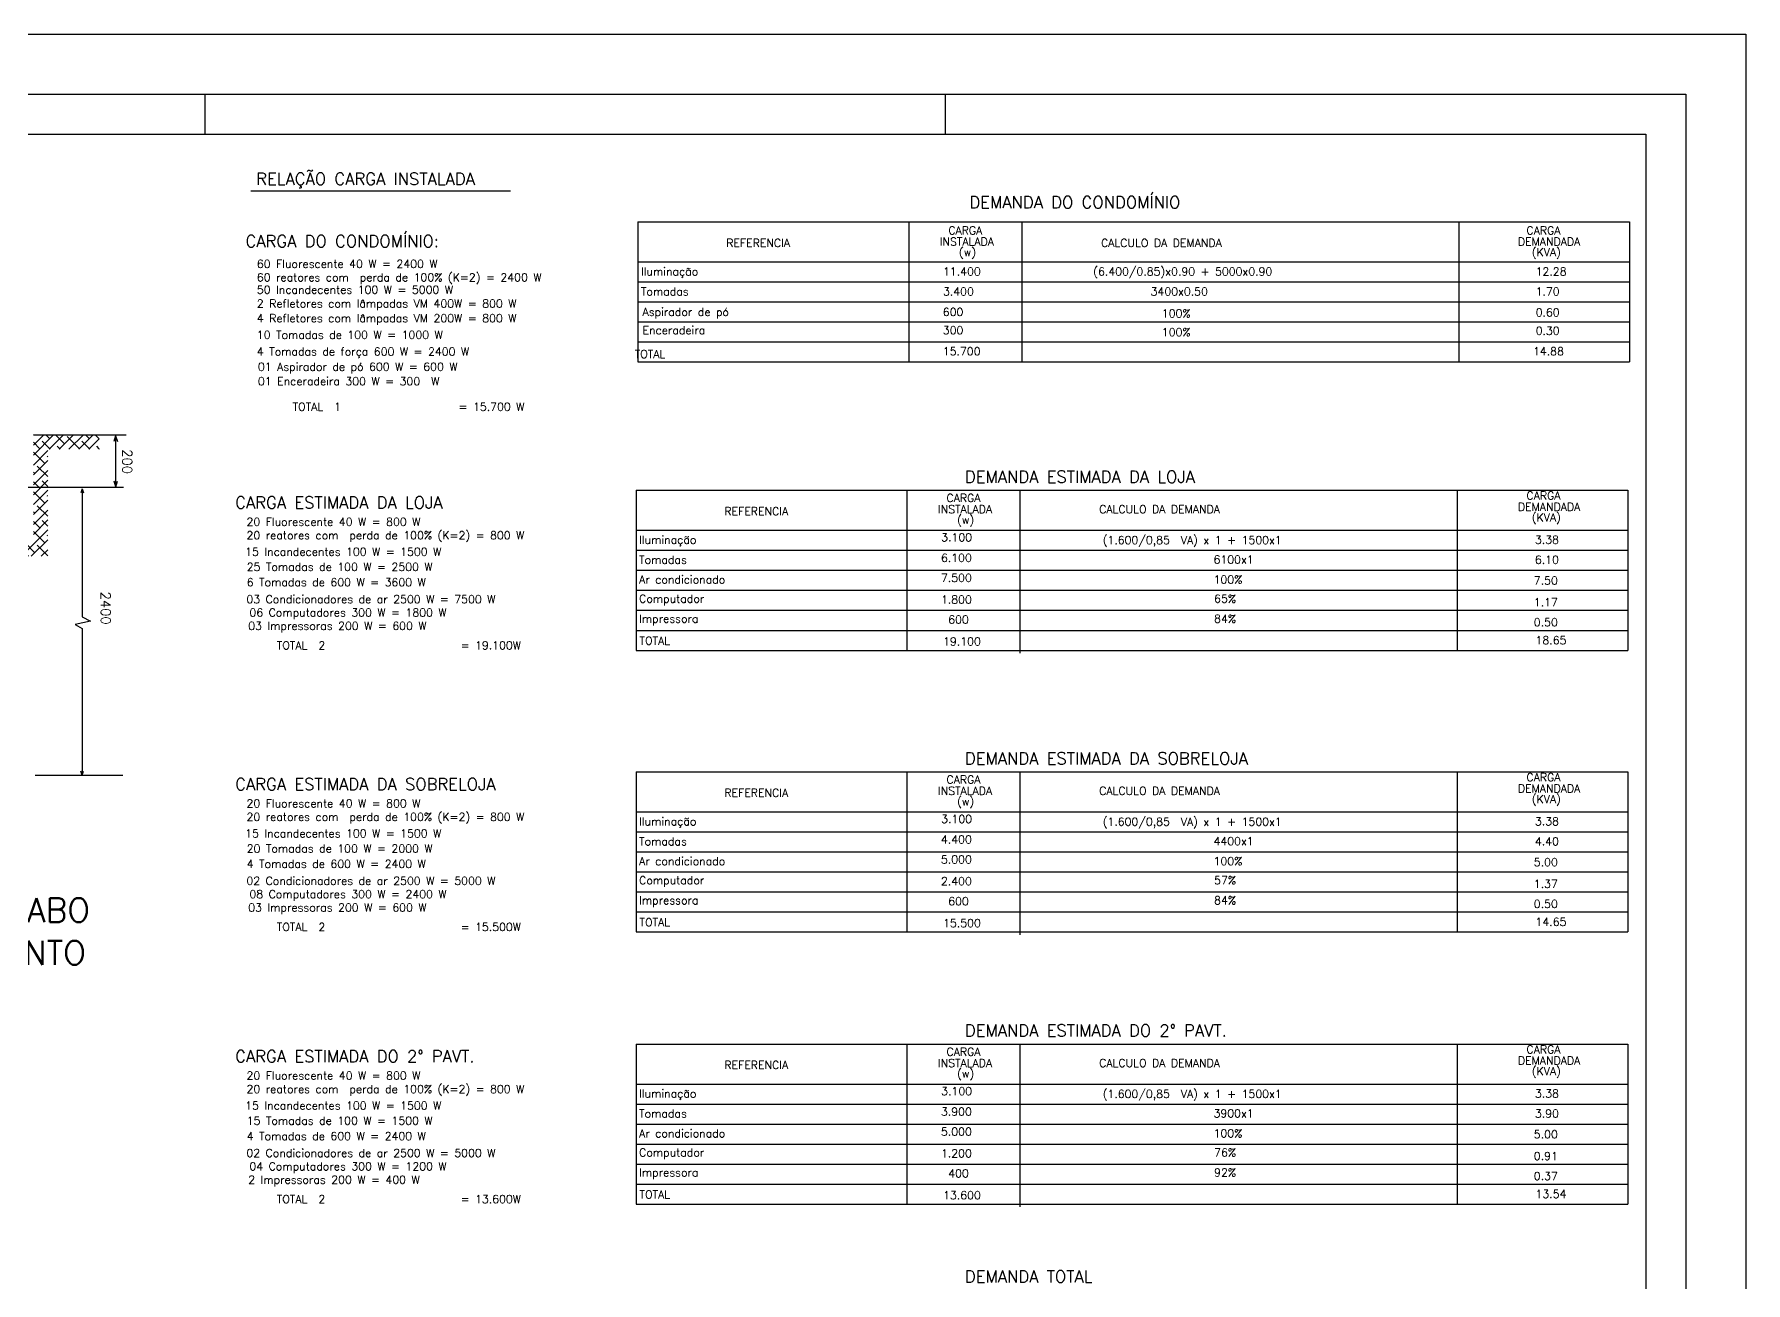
# Model space of a CAD drawing. Extents: x 35 to 221, y -13 to 45.
# Drawn here: x 115.74 to 137.12, y 29.84 to 45.44 of the extents above; entities that cross this region are included whole.
import ezdxf

# ---------------------------------------------------------------- set-up
doc = ezdxf.new("R2010")
doc.units = 0
doc.header["$LTSCALE"] = 0.5
doc.header["$MEASUREMENT"] = 0
doc.layers.get('0').update_dxf_attribs({"linetype": 'CONTINUOUS'})
for name, color, linetype in [('FORMATO', 2, 'CONTINUOUS'), ('LIN', 1, 'CONTINUOUS'), ('NOTAS', 3, 'CONTINUOUS'), ('TEXT_MEDICAO', 2, 'CONTINUOUS'), ('TEXTO', 4, 'CONTINUOUS'), ('TITULOS', 6, 'CONTINUOUS')]:
    doc.layers.add(name, color=color, linetype=linetype)
doc.styles.add('ROMANS', font='romans.shx')

# ---------------------------------------------------------------- blocks, each defined once
blk = doc.blocks.new('A1')
at = {"layer": 'FORMATO', "color": 1}
for p, q in [((-42.8, 30.45), (0.75, 30.45)), ((0.75, 30.45), (0.75, -0.75)), ((-18.5, 29.7), (-18.5, 29.2)), ((-9.25, 29.7), (-9.25, 29.2))]:
    blk.add_line(p, q, dxfattribs=at)
at = {"layer": 'FORMATO'}
for p, q in [((-41.3, 29.7), (0, 29.7)), ((0, 29.7), (0, 0))]:
    blk.add_line(p, q, dxfattribs=at)
at = {"layer": 'FORMATO', "color": 8}
for p, q in [((-40.8, 29.2), (-0.5, 29.2)), ((-0.5, 29.2), (-0.5, 0.5))]:
    blk.add_line(p, q, dxfattribs=at)
blk = doc.blocks.new('A1_50')
at = {"layer": 'FORMATO'}
blk.add_blockref('A1', (57.821, 13.702), dxfattribs=at)
blk = doc.blocks.new('*X17')
at = {"color": 0}
for p, q in [((279.702, 232.432), (279.834, 232.564)), ((279.702, 232.556), (279.71, 232.564)), ((279.723, 232.453), (279.702, 232.473)), ((279.908, 232.391), (279.754, 232.545)), ((279.777, 232.384), (279.957, 232.564)), ((279.901, 232.384), (280.081, 232.564)), ((280.039, 232.384), (279.939, 232.483)), ((280.032, 232.514), (279.983, 232.564)), ((280.025, 232.384), (280.205, 232.564)), ((280.218, 232.453), (280.106, 232.564)), ((280.149, 232.384), (280.329, 232.564)), ((280.403, 232.391), (280.249, 232.545)), ((280.272, 232.384), (280.452, 232.564)), ((280.331, 232.319), (280.511, 232.499)), ((280.511, 232.406), (280.434, 232.483)), ((280.511, 232.53), (280.478, 232.564)), ((281.808, 232.558), (281.814, 232.564)), ((281.808, 232.434), (281.937, 232.564)), ((281.808, 232.311), (282.061, 232.564)), ((281.888, 232.391), (281.808, 232.471)), ((282.019, 232.384), (281.919, 232.483)), ((282.012, 232.514), (281.963, 232.564)), ((282.005, 232.384), (282.185, 232.564)), ((282.197, 232.453), (282.086, 232.564)), ((282.129, 232.384), (282.309, 232.564)), ((282.383, 232.391), (282.228, 232.545)), ((282.252, 232.384), (282.432, 232.564)), ((282.376, 232.384), (282.556, 232.564)), ((282.514, 232.384), (282.414, 232.483)), ((282.507, 232.514), (282.458, 232.564)), ((282.5, 232.384), (282.631, 232.515)), ((282.631, 232.514), (282.581, 232.564)), ((280.163, 232.384), (280.125, 232.422)), ((280.331, 232.195), (280.511, 232.375)), ((280.465, 232.205), (280.331, 232.339)), ((280.331, 232.071), (280.511, 232.251)), ((280.511, 232.283), (280.496, 232.298)), ((281.808, 232.187), (281.988, 232.367)), ((281.95, 232.205), (281.808, 232.347)), ((281.808, 232.063), (281.988, 232.243)), ((281.988, 232.291), (281.981, 232.298)), ((282.143, 232.384), (282.105, 232.422)), ((282.631, 232.39), (282.6, 232.422)), ((282.624, 232.384), (282.631, 232.391)), ((280.331, 231.947), (280.511, 232.127)), ((280.341, 232.081), (280.331, 232.091)), ((280.331, 231.824), (280.511, 232.004)), ((280.511, 232.035), (280.372, 232.174)), ((281.808, 231.939), (281.988, 232.119)), ((281.826, 232.081), (281.808, 232.099)), ((281.988, 232.043), (281.857, 232.174)), ((280.403, 231.896), (280.331, 231.968)), ((280.331, 231.7), (280.511, 231.88)), ((280.465, 231.71), (280.331, 231.844)), ((280.511, 231.911), (280.434, 231.988)), ((280.511, 231.788), (280.496, 231.803)), ((281.808, 231.816), (281.988, 231.996)), ((281.888, 231.896), (281.808, 231.976)), ((281.808, 231.692), (281.988, 231.872)), ((281.95, 231.71), (281.808, 231.852)), ((281.988, 231.919), (281.919, 231.988)), ((281.988, 231.796), (281.981, 231.803)), ((280.331, 231.576), (280.511, 231.756)), ((280.331, 231.452), (280.511, 231.632)), ((280.341, 231.586), (280.331, 231.596)), ((280.511, 231.54), (280.372, 231.679)), ((281.808, 231.568), (281.988, 231.748)), ((281.808, 231.444), (281.988, 231.624)), ((281.826, 231.586), (281.808, 231.604)), ((281.988, 231.548), (281.857, 231.679)), ((280.331, 231.329), (280.511, 231.509)), ((280.403, 231.401), (280.331, 231.473)), ((280.331, 231.205), (280.511, 231.385)), ((280.511, 231.416), (280.434, 231.494)), ((281.658, 231.047), (281.988, 231.377)), ((281.808, 231.321), (281.988, 231.501)), ((281.888, 231.401), (281.808, 231.481)), ((281.95, 231.215), (281.808, 231.357)), ((281.988, 231.424), (281.919, 231.494)), ((280.465, 231.215), (280.331, 231.349)), ((280.331, 231.081), (280.511, 231.261)), ((280.51, 231.047), (280.372, 231.184)), ((280.421, 231.047), (280.601, 231.227)), ((280.511, 231.293), (280.496, 231.308)), ((280.544, 231.047), (280.724, 231.227)), ((280.651, 231.153), (280.577, 231.227)), ((280.668, 231.047), (280.848, 231.227)), ((280.836, 231.091), (280.701, 231.227)), ((280.792, 231.047), (280.972, 231.227)), ((281.005, 231.047), (280.867, 231.184)), ((280.916, 231.047), (281.096, 231.227)), ((280.96, 231.215), (280.948, 231.227)), ((281.039, 231.047), (281.219, 231.227)), ((281.146, 231.153), (281.072, 231.227)), ((281.163, 231.047), (281.343, 231.227)), ((281.331, 231.091), (281.196, 231.227)), ((281.287, 231.047), (281.467, 231.227)), ((281.5, 231.047), (281.362, 231.184)), ((281.41, 231.047), (281.59, 231.227)), ((281.455, 231.215), (281.443, 231.227)), ((281.534, 231.047), (281.714, 231.227)), ((281.641, 231.153), (281.567, 231.227)), ((281.826, 231.091), (281.691, 231.227)), ((281.782, 231.047), (281.988, 231.253)), ((281.988, 231.053), (281.857, 231.184)), ((281.988, 231.301), (281.981, 231.308)), ((280.341, 231.091), (280.331, 231.102)), ((280.633, 231.047), (280.558, 231.122)), ((280.757, 231.047), (280.743, 231.06)), ((281.128, 231.047), (281.053, 231.122)), ((281.252, 231.047), (281.238, 231.06)), ((281.623, 231.047), (281.548, 231.122)), ((281.747, 231.047), (281.733, 231.06)), ((281.905, 231.047), (281.988, 231.129))]:
    blk.add_line(p, q, dxfattribs=at)

msp = doc.modelspace()

# ---------------------------------------------------------------- linework, layer by layer
at = {"layer": 'LIN', "color": 3}
msp.add_line((115.729987, 40.435455), (116.8875016, 40.435455), dxfattribs=at)
at = {"layer": 'LIN'}
for p, q in [((116.7566063, 40.4217234), (116.7340762, 40.3513965)), ((116.7566063, 40.4217234), (116.7566063, 40.0753005)), ((116.7566063, 40.4217234), (116.7791363, 40.3513965)), ((116.7595375, 39.7870702), (116.7595375, 40.0753005)), ((115.5642506, 39.7801638), (116.8563361, 39.7801638)), ((116.7595375, 39.7870702), (116.7370075, 39.8573971)), ((116.7595375, 39.7870702), (116.7820676, 39.8573971)), ((116.3387113, 39.7596369), (116.3236912, 39.7127523)), ((116.3387113, 39.7596369), (116.3387113, 38.1622552)), ((116.3387113, 39.7596369), (116.3537313, 39.7127523)), ((116.4441085, 38.1097351), (116.2512492, 38.0677188)), ((116.2512492, 38.0677188), (116.3387113, 38.0187001)), ((116.3387113, 38.1622552), (116.4441085, 38.1097351)), ((116.3387113, 38.0187001), (116.3387113, 36.1860816)), ((115.7504472, 36.1824405), (116.8486917, 36.1824405)), ((116.3387113, 36.1860816), (116.3236912, 36.2329662)), ((116.3387113, 36.1860816), (116.3537313, 36.2329662))]:
    msp.add_line(p, q, dxfattribs=at)
at = {"layer": 'NOTAS', "color": 5}
msp.add_line((118.445697, 43.4853009), (121.6904621, 43.4853009), dxfattribs=at)
at = {"layer": 'NOTAS'}
for p, q in [((123.2824211, 43.0988566), (135.6709675, 43.0988566)), ((123.2824211, 43.0988566), (123.2824211, 41.3488566)), ((126.6659591, 43.0988566), (126.6659591, 41.3488566)), ((128.0779872, 43.0988566), (128.0779872, 41.3488566)), ((133.5396048, 43.0988566), (133.5396048, 41.3488566)), ((135.6709675, 43.0988566), (135.6709675, 41.3488566)), ((123.2824211, 42.5988566), (135.6709675, 42.5988566)), ((123.2824211, 41.3488566), (135.6709675, 41.3488566)), ((123.2594907, 39.7436354), (135.6480371, 39.7436354)), ((123.2594907, 39.7436354), (123.2594907, 37.7436354)), ((126.6430287, 39.7436354), (126.6430287, 37.7436354)), ((128.0550568, 39.7436354), (128.0550568, 37.7099265)), ((133.5166744, 39.7436354), (133.5166744, 37.7436354)), ((135.6480371, 39.7436354), (135.6480371, 37.7436354)), ((123.2594907, 39.2436354), (135.6480371, 39.2436354)), ((123.2594907, 37.9936354), (135.6480371, 37.9936354)), ((123.2594907, 37.7436354), (135.6480371, 37.7436354)), ((123.2594907, 36.2255217), (135.6480371, 36.2255217)), ((123.2594907, 36.2255217), (123.2594907, 34.2255217)), ((126.6430287, 36.2255217), (126.6430287, 34.2255217)), ((128.0550568, 36.2255217), (128.0550568, 34.1918128)), ((133.5166744, 36.2255217), (133.5166744, 34.2255217)), ((135.6480371, 36.2255217), (135.6480371, 34.2255217)), ((123.2594907, 35.7255217), (135.6480371, 35.7255217)), ((123.2594907, 34.4755217), (135.6480371, 34.4755217)), ((123.2594907, 34.2255217), (135.6480371, 34.2255217)), ((123.2594907, 32.8254678), (135.6480371, 32.8254678)), ((123.2594907, 32.8254678), (123.2594907, 30.8254678)), ((126.6430287, 32.8254678), (126.6430287, 30.8254678)), ((128.0550568, 32.8254678), (128.0550568, 30.7917589)), ((133.5166744, 32.8254678), (133.5166744, 30.8254678)), ((135.6480371, 32.8254678), (135.6480371, 30.8254678)), ((123.2594907, 32.3254678), (135.6480371, 32.3254678)), ((123.2594907, 31.0754678), (135.6480371, 31.0754678)), ((123.2594907, 30.8254678), (135.6480371, 30.8254678))]:
    msp.add_line(p, q, dxfattribs=at)
at = {"layer": 'NOTAS', "color": 2}
for p, q in [((123.2824211, 42.3488566), (135.6709675, 42.3488566)), ((123.2824211, 42.0988566), (135.6709675, 42.0988566)), ((123.2824211, 41.8488566), (133.5396048, 41.8488566)), ((133.5396048, 41.8488566), (135.6709675, 41.8488566)), ((123.2824211, 41.5988566), (135.6709675, 41.5988566)), ((123.2594907, 38.9936354), (135.6480371, 38.9936354)), ((123.2594907, 38.7436354), (135.6480371, 38.7436354)), ((123.2594907, 38.4936354), (135.6480371, 38.4936354)), ((123.2594907, 38.2436354), (135.6480371, 38.2436354)), ((123.2594907, 37.9936354), (135.6480371, 37.9936354)), ((123.2594907, 37.9936354), (135.6480371, 37.9936354)), ((123.2594907, 37.9936354), (135.6480371, 37.9936354)), ((123.2594907, 35.4755217), (135.6480371, 35.4755217)), ((123.2594907, 35.2255217), (135.6480371, 35.2255217)), ((123.2594907, 34.9755217), (135.6480371, 34.9755217)), ((123.2594907, 34.7255217), (135.6480371, 34.7255217)), ((123.2594907, 34.4755217), (135.6480371, 34.4755217)), ((123.2594907, 34.4755217), (135.6480371, 34.4755217)), ((123.2594907, 34.4755217), (135.6480371, 34.4755217)), ((123.2594907, 32.0754678), (135.6480371, 32.0754678)), ((123.2594907, 31.8254678), (135.6480371, 31.8254678)), ((123.2594907, 31.5754678), (135.6480371, 31.5754678)), ((123.2594907, 31.3254678), (135.6480371, 31.3254678)), ((123.2594907, 31.0754678), (135.6480371, 31.0754678)), ((123.2594907, 31.0754678), (135.6480371, 31.0754678)), ((123.2594907, 31.0754678), (135.6480371, 31.0754678))]:
    msp.add_line(p, q, dxfattribs=at)

# ---------------------------------------------------------------- block references
msp.add_blockref('A1_50', (78.5511551, 1.2881592))
at = {"layer": 'LIN', "color": 2}
msp.add_blockref('*X17', (-166.0781362, -192.1281856), dxfattribs=at)

# ---------------------------------------------------------------- texts
at = {"layer": 'NOTAS', "color": 2, "style": 'ROMANS'}
for s, p in [('25 Tomadas de 100 W = 2500 W', (118.3950319, 38.7360926)), ('6 Tomadas de 600 W = 3600 W', (118.3950319, 38.5442476)), ('03 Condicionadores de ar 2500 W = 7500 W', (118.3910518, 38.3324409)), ('03 Impressoras 200 W = 600 W', (118.4136527, 37.9991075)), ('06 Computadores 300 W = 1800 W', (118.428664, 38.1657742)), ('20 Tomadas de 100 W = 2000 W', (118.3950319, 35.2179789)), ('4 Tomadas de 600 W = 2400 W', (118.3950319, 35.0261339)), ('02 Condicionadores de ar 2500 W = 5000 W', (118.3910518, 34.8143272)), ('08 Computadores 300 W = 2400 W', (118.428664, 34.6476605)), ('03 Impressoras 200 W = 600 W', (118.4136527, 34.4809938)), ('15 Tomadas de 100 W = 1500 W', (118.3950319, 31.8179251)), ('4 Tomadas de 600 W = 2400 W', (118.3950319, 31.62608)), ('02 Condicionadores de ar 2500 W = 5000 W', (118.3910518, 31.4142733)), ('04 Computadores 300 W = 1200 W', (118.428664, 31.2476066)), ('2 Impressoras 200 W = 400 W', (118.4136527, 31.08094))]:
    msp.add_text(s, height=0.1, dxfattribs=at).set_placement(p)
at = {"layer": 'NOTAS', "color": 5, "style": 'ROMANS'}
for s, p in [('      TOTAL  2                      = 19.100W', (118.3235931, 37.7562155)), ('19.100', (127.094586, 37.8049962)), ('18.65', (134.4959697, 37.8204275)), ('      TOTAL  2                      = 15.500W', (118.3235931, 34.2381018)), ('15.500', (127.094586, 34.2868825)), ('14.65', (134.4959697, 34.3023138)), ('      TOTAL  2                      = 13.600W', (118.3235931, 30.8380479)), ('13.600', (127.094586, 30.8868286)), ('13.54', (134.4959697, 30.9022599))]:
    msp.add_text(s, height=0.1, dxfattribs=at).set_placement(p)
at = {"layer": 'TEXT_MEDICAO', "color": 3, "style": 'ROMANS'}
for s, p in [('CARGA', (127.1602139, 42.9396495)), ('CARGA', (134.3828298, 42.9396495)), ('REFERENCIA', (124.3854577, 42.7829639)), ('INSTALADA', (127.0528575, 42.799457)), ('(w)', (127.2923456, 42.6675111)), ('CALCULO DA DEMANDA', (129.0678584, 42.7829639)), ('DEMANDADA', (134.2754735, 42.799457)), ('(KVA)', (134.4488957, 42.6675111)), ('CARGA', (127.1372835, 39.5969936)), ('DEMANDADA', (134.2754735, 39.4866795)), ('CARGA', (134.3828298, 39.626872)), ('REFERENCIA', (124.3625273, 39.4320611)), ('INSTALADA', (127.0299271, 39.4568012)), ('(w)', (127.2694152, 39.3248552)), ('CALCULO DA DEMANDA', (129.044928, 39.4568012)), ('(KVA)', (134.4488957, 39.3547336)), ('CARGA', (127.1372835, 36.0788799)), ('CARGA', (134.3828298, 36.1087583)), ('REFERENCIA', (124.3625273, 35.9139474)), ('INSTALADA', (127.0299271, 35.9386875)), ('(w)', (127.2694152, 35.8067415)), ('CALCULO DA DEMANDA', (129.044928, 35.9386875)), ('DEMANDADA', (134.2754735, 35.9685658)), ('(KVA)', (134.4488957, 35.8366199)), ('CARGA', (127.1372835, 32.678826)), ('CARGA', (134.3828298, 32.7087044)), ('REFERENCIA', (124.3625273, 32.5138936)), ('INSTALADA', (127.0299271, 32.5386336)), ('(w)', (127.2694152, 32.4066877)), ('CALCULO DA DEMANDA', (129.044928, 32.5386336)), ('DEMANDADA', (134.2754735, 32.5685119)), ('(KVA)', (134.4488957, 32.436566))]:
    msp.add_text(s, height=0.1, dxfattribs=at).set_placement(p)
at = {"layer": 'TEXT_MEDICAO', "style": 'ROMANS'}
for s, p in [('60 Fluorescente 40 W = 2400 W', (118.5213904, 42.5215421)), ('60 reatores com  perda de 100% (K=2) = 2400 W', (118.5213904, 42.3531225)), ('Iluminação ', (123.3201496, 42.4263992)), ('11.400', (127.0935868, 42.4263992)), ('(6.400/0.85)x0.90 + 5000x0.90', (128.9704394, 42.4263992)), ('12.28', (134.4974794, 42.4263992)), ('50 Incandecentes 100 W = 5000 W', (118.5213904, 42.1993193)), ('2 Refletores com lâmpadas VM 400W = 800 W', (118.5213904, 42.0252152)), ('Tomadas', (123.3201496, 42.1763992)), ('3.400', (127.0935868, 42.1763992)), ('3400x0.50', (129.6870161, 42.1763992)), ('1.70', (134.4974794, 42.1763992)), ('4 Refletores com lâmpadas VM 200W = 800 W', (118.5213904, 41.842332)), ('Aspirador de pó', (123.3401185, 41.9207539)), ('100%', (129.8274728, 41.9022396)), ('10 Tomadas de 100 W = 1000 W', (118.5213904, 41.6351065)), ('Enceradeira', (123.3401185, 41.692455)), ('100%', (129.8274728, 41.6686443)), ('4 Tomadas de força 600 W = 2400 W', (118.5213904, 41.4256823)), ('01 Aspirador de pó 600 W = 600 W', (118.5349558, 41.2359272)), ('01 Enceradeira 300 W = 300  W', (118.5349558, 41.0554218)), ('20 Fluorescente 40 W = 800 W', (118.3923171, 39.2993892)), ('20 reatores com  perda de 100% (K=2) = 800 W', (118.3923171, 39.1309696)), ('Iluminação ', (123.2972192, 39.0754957)), ('3.100', (127.0706564, 39.1049648)), ('(1.600/0,85  VA) x 1 + 1500x1', (129.0881021, 39.0711779)), ('15 Incandecentes 100 W = 1500 W', (118.3753133, 38.92483)), ('Tomadas', (123.2972192, 38.8254957)), ('6.100', (127.0679175, 38.8493196)), ('6100x1', (130.4736281, 38.828097)), ('Ar condicionado ', (123.2972192, 38.578097)), ('7.500', (127.0679175, 38.5993196)), ('100%', (130.4736281, 38.578097)), ('7.50', (134.474549, 38.5659861)), ('Computador ', (123.2972192, 38.3389448)), ('1.800', (127.0679175, 38.3281179)), ('65%', (130.4805868, 38.3389448)), ('1.17', (134.474549, 38.2947844)), ('Impressora', (123.2972192, 38.0889448)), ('600', (127.1588183, 38.0781179)), ('84%', (130.4805868, 38.0889448)), ('0.50', (134.474549, 38.0447844)), ('20 Fluorescente 40 W = 800 W', (118.3923171, 35.7812755)), ('20 reatores com  perda de 100% (K=2) = 800 W', (118.3923171, 35.6128559)), ('15 Incandecentes 100 W = 1500 W', (118.3753133, 35.4067163)), ('Iluminação ', (123.2972192, 35.557382)), ('3.100', (127.0706564, 35.5868511)), ('(1.600/0,85  VA) x 1 + 1500x1', (129.0881021, 35.5530642)), ('Tomadas', (123.2972192, 35.307382)), ('4.400', (127.0679175, 35.3312059)), ('4400x1', (130.4736281, 35.3099833)), ('Ar condicionado ', (123.2972192, 35.0599833)), ('5.000', (127.0679175, 35.0812059)), ('100%', (130.4736281, 35.0599833)), ('5.00', (134.474549, 35.0478724)), ('Computador ', (123.2972192, 34.8208311)), ('2.400', (127.0679175, 34.8100042)), ('57%', (130.4805868, 34.8208311)), ('1.37', (134.474549, 34.7766707)), ('Impressora', (123.2972192, 34.5708311)), ('600', (127.1588183, 34.5600042)), ('84%', (130.4805868, 34.5708311)), ('0.50', (134.474549, 34.5266707)), ('20 Fluorescente 40 W = 800 W', (118.3923171, 32.3812217)), ('20 reatores com  perda de 100% (K=2) = 800 W', (118.3923171, 32.212802)), ('15 Incandecentes 100 W = 1500 W', (118.3753133, 32.0066624)), ('Iluminação ', (123.2972192, 32.1573281)), ('3.100', (127.0706564, 32.1867973)), ('(1.600/0,85  VA) x 1 + 1500x1', (129.0881021, 32.1530104)), ('Tomadas', (123.2972192, 31.9073281)), ('3.900', (127.0679175, 31.931152)), ('3900x1', (130.4736281, 31.9099294)), ('Ar condicionado ', (123.2972192, 31.6599294)), ('5.000', (127.0679175, 31.681152)), ('100%', (130.4736281, 31.6599294)), ('5.00', (134.474549, 31.6478185)), ('Computador ', (123.2972192, 31.4207773)), ('1.200', (127.0679175, 31.4099503)), ('76%', (130.4805868, 31.4207773)), ('0.91', (134.474549, 31.3766168)), ('Impressora', (123.2972192, 31.1707773)), ('400', (127.1588183, 31.1599503)), ('92%', (130.4805868, 31.1707773)), ('0.37', (134.474549, 31.1266168))]:
    msp.add_text(s, height=0.1, dxfattribs=at).set_placement(p)
at = {"layer": 'TEXT_MEDICAO', "color": 2, "style": 'ROMANS'}
for s, p in [('600', (127.0908479, 41.9207539)), ('0.60', (134.4974794, 41.9145415)), ('300', (127.0908479, 41.692455)), ('0.30', (134.4974794, 41.6859027)), ('3.38', (134.4881282, 39.0754991)), ('6.10', (134.4881282, 38.8254991)), ('3.38', (134.4881282, 35.5573854)), ('4.40', (134.4881282, 35.3073854)), ('3.38', (134.4881282, 32.1573315)), ('3.90', (134.4881282, 31.9073315))]:
    msp.add_text(s, height=0.1, dxfattribs=at).set_placement(p)
at = {"layer": 'TEXT_MEDICAO', "color": 5, "style": 'ROMANS'}
for s, p in [('      TOTAL  ', (122.7951032, 41.3957116)), ('15.700', (127.0908479, 41.4293775)), ('14.88', (134.4644672, 41.4293775)), ('      TOTAL  1                   = 15.700 W', (118.5213904, 40.7367088)), ('      TOTAL  ', (122.8546128, 37.8144035)), ('      TOTAL  ', (122.8546128, 34.2962898)), ('      TOTAL  ', (122.8546128, 30.8962359))]:
    msp.add_text(s, height=0.1, dxfattribs=at).set_placement(p)
at = {"layer": 'TEXTO', "style": 'ROMANS'}
for s, p in [('200', (116.8426956, 40.2556673)), ('2400', (116.574236, 38.4767055))]:
    msp.add_text(s, height=0.12, rotation=270, dxfattribs=at).set_placement(p)
at = {"layer": 'TEXTO', "color": 6, "style": 'ROMANS'}
for s, p in [('DETALHE DA CONEXÃO DO CABO', (109.9563056, 34.3498587)), ('COM A HASTE DE ATERRAMENTO', (109.9563056, 33.8168908))]:
    msp.add_text(s, height=0.3, dxfattribs=at).set_placement(p)
at = {"layer": 'TITULOS', "color": 5, "style": 'ROMANS'}
msp.add_text('RELAÇÃO CARGA INSTALADA', height=0.15, dxfattribs=at).set_placement((118.5130063, 43.5583984))
at = {"layer": 'TITULOS', "color": 4, "style": 'ROMANS'}
for s, p in [('DEMANDA DO CONDOMÍNIO', (127.4233289, 43.2659336)), ('CARGA DO CONDOMÍNIO:', (118.379957, 42.779575)), ('DEMANDA ESTIMADA DA LOJA', (127.3665444, 39.8372754)), ('CARGA ESTIMADA DA LOJA', (118.2508837, 39.5152577)), ('DEMANDA ESTIMADA DA SOBRELOJA', (127.3665444, 36.3191617)), ('CARGA ESTIMADA DA SOBRELOJA', (118.2508837, 35.997144)), ('DEMANDA ESTIMADA DO 2%%D PAVT.', (127.3665444, 32.9191078)), ('CARGA ESTIMADA DO 2%%D PAVT.', (118.2508837, 32.5970901)), ('DEMANDA TOTAL', (127.3665444, 29.8462791))]:
    msp.add_text(s, height=0.15, dxfattribs=at).set_placement(p)

doc.saveas('drawing.dxf')
